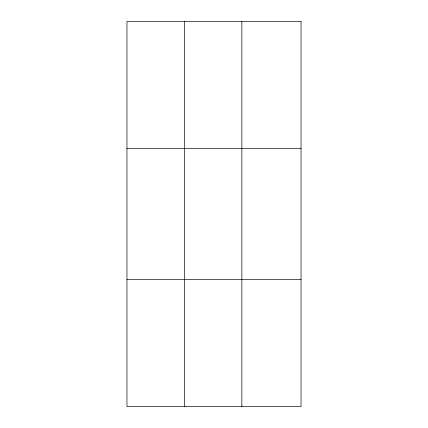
<?xml version="1.0" encoding="UTF-8"?>
<svg xmlns="http://www.w3.org/2000/svg" width="428" height="428" viewBox="0 0 428 428"><rect width="100%" height="100%" fill="white"/><g stroke="black" fill="none" stroke-linecap="round" stroke-linejoin="round"><path stroke-width="0.64" d="M184.409 21.4L184.409 406.6M241.852 21.4L241.852 406.6M126.966 148.516L301.034 148.516M126.966 279.484L301.034 279.484M301.034 21.4L301.034 406.6L126.966 406.6L126.966 21.4L301.034 21.4"/></g></svg>
